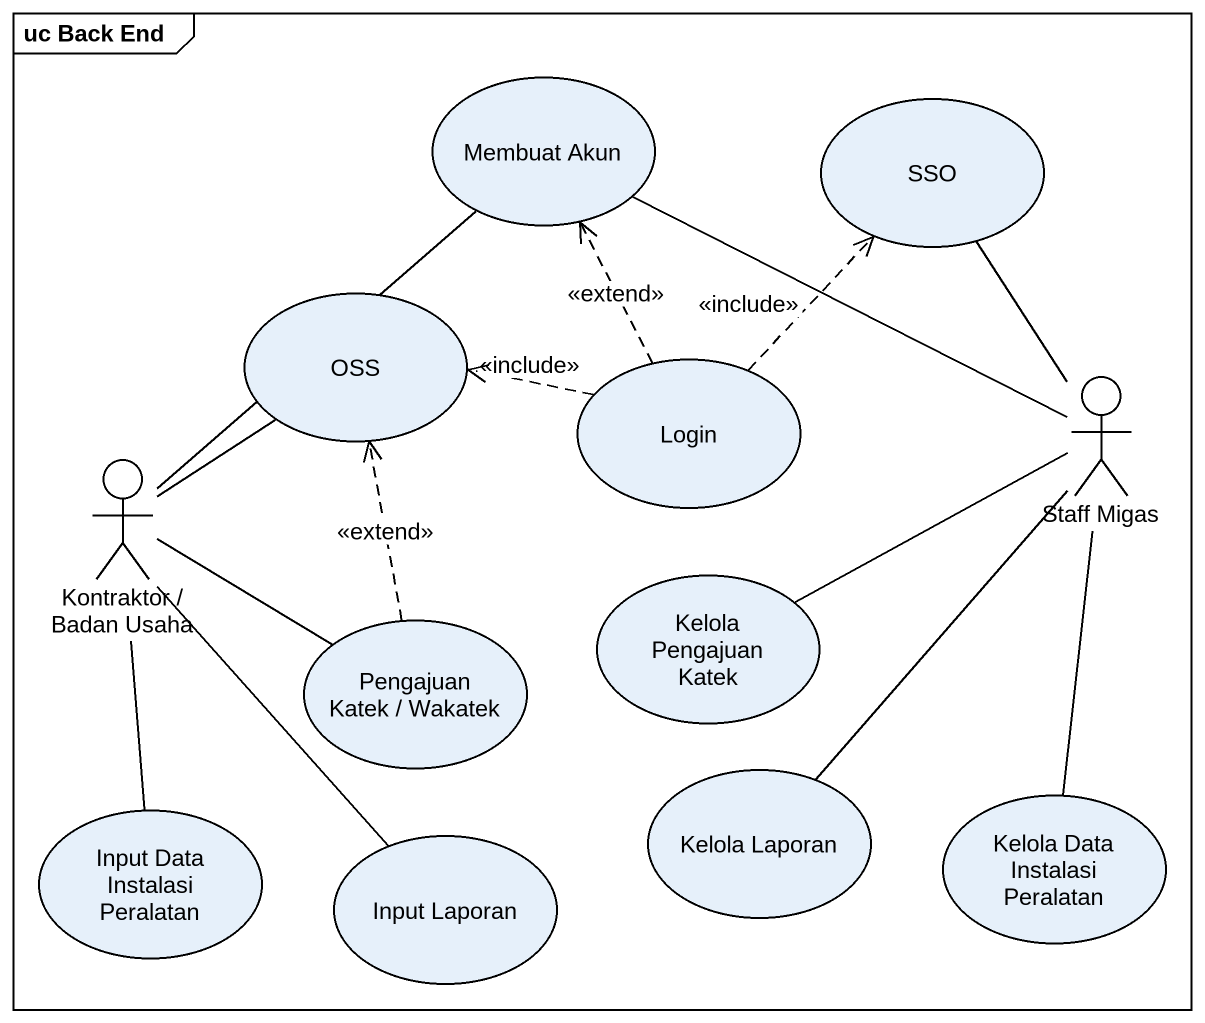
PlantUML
@startuml
mainframe uc Back End
usecase "Membuat Akun" as Membuat_Akun
usecase SSO
usecase OSS
usecase Login
actor "Staff Migas" as Staff_Migas
actor "Kontraktor / Badan Usaha" as Kontraktor_Badan_Usaha
usecase "Pengajuan Katek / Wakatek" as Pengajuan_Katek_Wakatek
usecase "Kelola Pengajuan Katek" as Kelola_Pengajuan_Katek
usecase "Input Data Instalasi Peralatan" as Input_Data_Instalasi
usecase "Input Laporan" as Input_Laporan
usecase "Kelola Laporan" as Kelola_Laporan
usecase "Kelola Data Instalasi Peralatan" as Kelola_Data_Instalasi
Login .up.> Membuat_Akun : <<extend>>
Login .up.> SSO : <<include>>
Login .left.> OSS : <<include>>
Staff_Migas -left- Membuat_Akun
Staff_Migas -up- SSO
Staff_Migas -left- Kelola_Pengajuan_Katek
Staff_Migas -- Kelola_Laporan
Staff_Migas -- Kelola_Data_Instalasi
Kontraktor_Badan_Usaha -up- Membuat_Akun
Kontraktor_Badan_Usaha -up- OSS
Kontraktor_Badan_Usaha -right- Pengajuan_Katek_Wakatek
Kontraktor_Badan_Usaha -- Input_Data_Instalasi
Kontraktor_Badan_Usaha -- Input_Laporan
Pengajuan_Katek_Wakatek .up.> OSS : <<extend>>
@enduml
